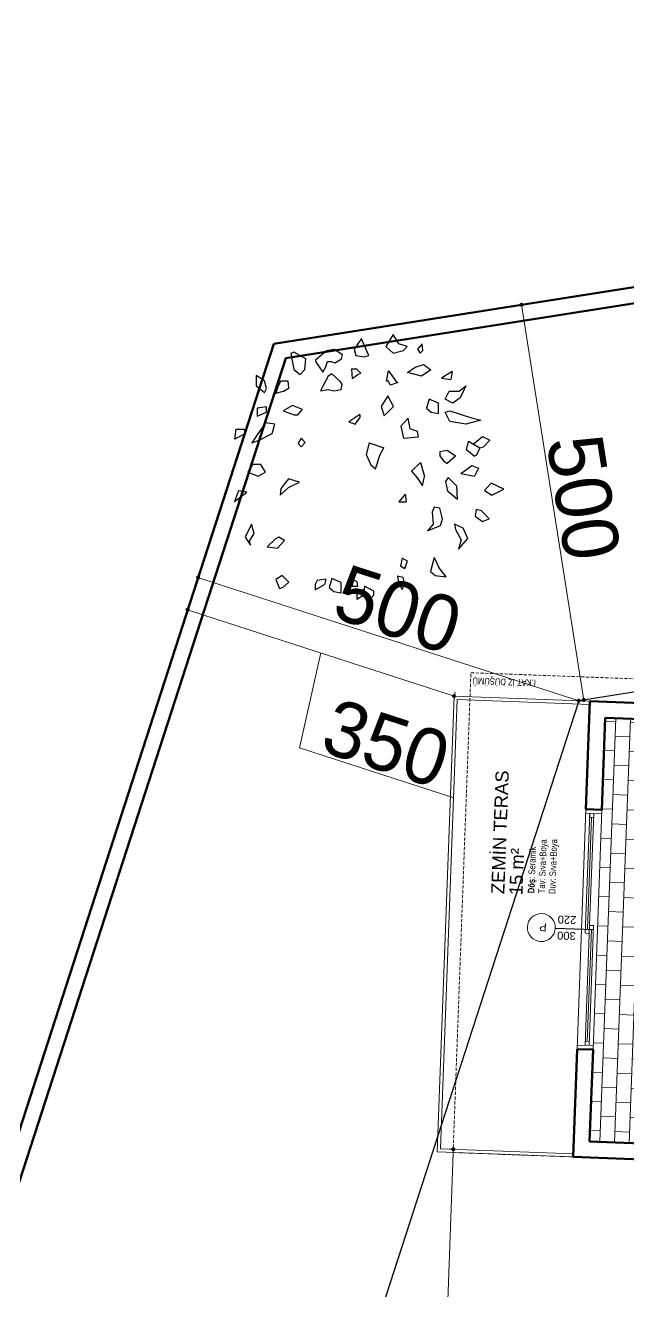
# Model space of a CAD drawing. Header units: centimetres. Extents: x 63871 to 181827, y -95930 to 42199.
# Drawn here: x 150306 to 151060, y 38460 to 40042 of the extents above; entities that cross this region are included whole.
import ezdxf

# ---------------------------------------------------------------- set-up
doc = ezdxf.new("R2010")
doc.units = ezdxf.units.CM
doc.linetypes.add('11-021_500-SatisOfisi_220512$0${ Diamond }', pattern=[12, 4, -2, 2, 2, -2])
for name, color, linetype, lineweight in [('A-AREA-IDEN', 7, 'Continuous', 9), ('A-FLOR-HRAL', 11, 'Continuous', 9), ('A-GLAZ', 151, 'Continuous', 9), ('A-WALL', 12, 'Continuous', 50), ('ARM_Pen_No__252', 8, 'Continuous', 18), ('İz DÜŞÜMÜ', 7, '11-021_500-SatisOfisi_220512$0${ Diamond }', 18), ('OLUK', 222, 'Continuous', 15), ('PARSEL SINIRI', 12, 'Continuous', 50), ('ÇEKME MESAFESİ', 5, 'Continuous', 25)]:
    doc.layers.add(name, color=color, linetype=linetype, lineweight=lineweight)
for name, color, linetype in [('Bitirme - Duvar', 7, 'Continuous'), ('CAY', 94, 'Continuous'), ('Dıış Ölçü', 140, 'Continuous')]:
    doc.layers.add(name, color=color, linetype=linetype)
doc.styles.add('Arial', font='Arial.ttf', dxfattribs={"height": 250})
doc.styles.add('MtXpl_Arial_Narrow', font='')
doc.styles.add('MtXpl_Arial_Narrow_1', font='')
doc.styles.add('OLUŞTURULMUŞ_STİL_1', font='Arial.ttf')
doc.styles.add('RomanS', font='')
doc.styles.get('MtXpl_Arial_Narrow').set_extended_font_data('Arial Narrow', bold=True)
doc.styles.get('MtXpl_Arial_Narrow_1').set_extended_font_data('Arial Narrow')
doc.styles.get('RomanS').set_extended_font_data('Stylus BT')
doc.dimstyles.new('BÖYÜK', dxfattribs={"dimtxt": 70, "dimasz": 5, "dimexe": 5, "dimexo": 5, "dimgap": 2, "dimtad": 3, "dimdec": 0, "dimzin": 0, "dimdsep": 46, "dimtxsty": 'RomanS', "dimblk": 'DOT', "dimcen": 5, "dimadec": 0, "dimazin": 0, "dimtfac": 1, "dimtdec": 0, "dimtix": 1, "dimtofl": 0, "dimtmove": 1, "dimatfit": 0, "dimldrblk": 'DOT', "dimfxl": 10, "dimfxlon": 1, "dimtolj": 1, "dimtzin": 0, "dimarcsym": 0})

# ---------------------------------------------------------------- blocks, each defined once
blk = doc.blocks.new('HRD')
at = {"layer": 'ARM_Pen_No__252'}
h = blk.add_hatch(dxfattribs=at)
h.set_pattern_fill('AR-B816', color=256, scale=0.09)
h.set_pattern_definition([(0, (-39959.2, 0), (0, 18.288), []), (90, (-39959.2, 0), (-18.288, 18.288), [18.288, -18.288])])
h.paths.add_polyline_path([(154149.6, 35592.5), (154149.6, 35503.5), (154219.6, 35503.5), (154219.6, 35483.2), (154324.6, 35483.2), (154324.6, 35692.5), (154369.6, 35692.5), (154369.6, 35927.5), (154369.6, 35927.5), (154369.6, 36097.5), (154369.6, 36177.5), (154254.6, 36177.5), (153954.6, 36177.5), (153839.6, 36177.5), (153839.6, 35897.6), (153869.6, 35897.5), (153869.6, 35882.5), (154019.6, 35882.5), (154019.6, 35872.5), (154019.6, 35833.3, -0.444416), (154030.5, 35823.5, -0.444416), (154019.6, 35813.7), (154019.6, 35773.5), (153939.6, 35773.5), (153939.6, 35692.5), (154019.6, 35692.5), (154019.6, 35687.5), (154019.6, 35633.7), (154020.6, 35632.9), (154019.6, 35631.5), (154019.6, 35592.5), (154019.6, 35582.5), (153989.6, 35582.5), (153989.6, 35577.5), (153989.6, 35497.5), (153989.6, 35437.5), (153994.6, 35437.5), (154094.6, 35437.5), (154139.6, 35437.5), (154139.6, 35592.5)])
at = {"layer": 'A-FLOR-HRAL'}
for p, q in [((154389.6, 36367.5), (153819.6, 36367.5)), ((153819.6, 36367.5), (153819.6, 36197.5)), ((154385.6, 36363.5), (153823.6, 36363.5)), ((153823.6, 36363.5), (153823.6, 36197.5)), ((154385.6, 36197.5), (154385.6, 36363.5)), ((154389.6, 36197.5), (154389.6, 36367.5))]:
    blk.add_line(p, q, dxfattribs=at)
at = {"layer": 'A-GLAZ', "ltscale": 3}
for p, q in [((153954.6, 36177.5), (153954.6, 36197.5)), ((153954.6, 36197.5), (153959.6, 36197.5)), ((154254.6, 36197.5), (153954.6, 36197.5)), ((153959.6, 36197.5), (153959.6, 36177.5)), ((154254.6, 36197.5), (154249.6, 36197.5)), ((154249.6, 36197.5), (154249.6, 36177.5)), ((154254.6, 36177.5), (154254.6, 36197.5)), ((153959.6, 36187.5), (154109.6, 36187.5)), ((153959.6, 36187.5), (153964.6, 36187.5)), ((154109.6, 36182.5), (153959.6, 36182.5)), ((153964.6, 36187.5), (153964.6, 36182.5)), ((154104.6, 36185), (153964.6, 36185)), ((154099.6, 36187.5), (154099.6, 36192.5)), ((154099.6, 36192.5), (154249.6, 36192.5)), ((154249.6, 36187.5), (154099.6, 36187.5)), ((154104.6, 36187.5), (154104.6, 36192.5)), ((154244.6, 36190), (154104.6, 36190)), ((154104.6, 36187.5), (154104.6, 36182.5)), ((154109.6, 36187.5), (154109.6, 36182.5)), ((154249.6, 36192.5), (154244.6, 36192.5)), ((154244.6, 36192.5), (154244.6, 36187.5)), ((153959.6, 36177.5), (153954.6, 36177.5)), ((154254.6, 36177.5), (153954.6, 36177.5)), ((154249.6, 36177.5), (154254.6, 36177.5))]:
    blk.add_line(p, q, dxfattribs=at)
at = {"layer": 'A-WALL', "lineweight": 53}
for p, q in [((153819.6, 35782.5), (153819.6, 36197.5)), ((153819.6, 36197.5), (153954.6, 36197.5)), ((154254.6, 36197.5), (154389.6, 36197.5)), ((154389.6, 36197.5), (154389.6, 36097.5)), ((153839.6, 36177.5), (153839.6, 35882.5)), ((153954.6, 36177.5), (153839.6, 36177.5)), ((154369.6, 36177.5), (154254.6, 36177.5)), ((154369.6, 36097.5), (154369.6, 36177.5))]:
    blk.add_line(p, q, dxfattribs=at)
at = {"layer": 'A-WALL', "lineweight": 50}
for p, q in [((153954.6, 36197.5), (153954.6, 36177.5)), ((154254.6, 36177.5), (154254.6, 36197.5))]:
    blk.add_line(p, q, dxfattribs=at)
at = {"layer": 'Bitirme - Duvar', "color": 161, "linetype": 'Continuous', "lineweight": 25}
blk.add_line((154104.6, 36230.2), (154104.6, 36182.7), dxfattribs=at)
at = {"layer": 'Bitirme - Duvar', "color": 251, "linetype": 'Continuous', "lineweight": 15}
for start, end in [(0, 180), (180, 0)]:
    blk.add_arc((154104.6, 36247.7), 17.5, start, end, dxfattribs=at)
at = {"layer": 'İz DÜŞÜMÜ'}
blk.add_lwpolyline([(153819.6, 36347.5), (154419.6, 36347.5), (154419.6, 35292.5), (154159.6, 35292.5), (154159.6, 35357.5), (153819.6, 35357.5), (153819.6, 36347.5)], dxfattribs=at)
for s, height, rotation, style, p in [('I.KAT İZ DÜŞÜMÜ', 8.316, 89.957, 'MtXpl_Arial_Narrow_1', (154413.8, 36265.8)), ('Döş', 8.32, 359.957, 'MtXpl_Arial_Narrow', (154147, 36258)), (': Seramik', 8.32, 359.957, 'MtXpl_Arial_Narrow_1', (154165, 36258)), ('Tav: Sıva+Boya', 8.316, 359.957, 'MtXpl_Arial_Narrow_1', (154147.5, 36245)), ('Duv: Sıva+Boya', 8.316, 359.957, 'MtXpl_Arial_Narrow_1', (154147, 36231.9))]:
    blk.add_text(s, height=height, rotation=rotation, dxfattribs=dict(style=style)).set_placement(p)
at = {"layer": 'A-AREA-IDEN', "width": 224.2, "attachment_point": 2, "line_spacing_factor": 0.941778, "style": 'Arial'}
for s, insert, char_height in [('ZEMİN TERAS', (154221.7, 36312), 16.469), ('15 m²', (154173.3, 36289.3), 16.47)]:
    blk.add_mtext(s, dxfattribs=dict(at, insert=insert, char_height=char_height))
at = {"layer": 'Bitirme - Duvar', "linetype": 'Continuous', "char_height": 10, "attachment_point": 7, "rotation": 90, "style": 'OLUŞTURULMUŞ_STİL_1'}
for s, insert in [('\\A1;P', (154110.2, 36241)), ('\\A1;300', (154100.6, 36204.3)), ('\\A1;220', (154120.6, 36204.3))]:
    blk.add_mtext(s, dxfattribs=dict(at, insert=insert))
blk = doc.blocks.new('_Dot')
at = {"color": 0, "linetype": 'ByBlock', "lineweight": -2}
blk.add_line((-0.5, 0), (-1, 0), dxfattribs=at)
at = {"color": 0, "linetype": 'ByBlock', "const_width": 0.5}
blk.add_lwpolyline([(-0.25, 0, 1), (0.25, 0, 1)], format="xyb", close=True, dxfattribs=at)
blk = doc.blocks.new('*D113')
at = {"layer": 'Defpoints', "color": 0, "transparency": 16777216}
for p in [(-5906.7, 23169.7), (-5906.7, 23169.7), (-5431, 23015.7)]:
    blk.add_point(p, dxfattribs=at)
at = {"layer": 'Dıış Ölçü', "color": 0, "lineweight": -2, "transparency": 16777216}
for p, q in [((-5906.7, 23169.7), (-5908.3, 23164.9)), ((-5435.8, 23017.2), (-5902, 23168.2)), ((-5431, 23015.7), (-5432.6, 23010.9))]:
    blk.add_line(p, q, dxfattribs=at)
at = {"layer": 'Dıış Ölçü', "color": 0, "lineweight": -2, "transparency": 16777216, "xscale": 5, "yscale": 5, "zscale": 5}
for p, rotation in [((-5906.7, 23169.7), 162.0571909571579), ((-5431, 23015.7), 342.0571909571579)]:
    blk.add_blockref('_Dot', p, dxfattribs=dict(at, rotation=rotation))
at = {"layer": 'Dıış Ölçü', "color": 0, "transparency": 16777216, "insert": (-5656.9, 23129.6), "char_height": 70, "attachment_point": 5, "rotation": 342.0572, "style": 'RomanS'}
blk.add_mtext('\\A1;500', dxfattribs=at)
blk = doc.blocks.new('*D114')
at = {"layer": 'Defpoints', "color": 0, "transparency": 16777216}
for p in [(-5508.8, 23509.6), (-5502.4, 23510.6), (-5431, 23015.7)]:
    blk.add_point(p, dxfattribs=at)
at = {"layer": 'Dıış Ölçü', "color": 0, "lineweight": -2, "transparency": 16777216}
for p, q in [((-5503.9, 23510.4), (-5497.4, 23511.4)), ((-5425.4, 23021.6), (-5501.6, 23505.7)), ((-5426.1, 23016.4), (-5419.7, 23017.5))]:
    blk.add_line(p, q, dxfattribs=at)
at = {"layer": 'Dıış Ölçü', "color": 0, "lineweight": -2, "transparency": 16777216, "xscale": 5, "yscale": 5, "zscale": 5}
for p, rotation in [((-5502.4, 23510.6), 98.94732284936295), ((-5424.6, 23016.7), 278.9473228493629)]:
    blk.add_blockref('_Dot', p, dxfattribs=dict(at, rotation=rotation))
at = {"layer": 'Dıış Ölçü', "color": 0, "transparency": 16777216, "insert": (-5425.2, 23269.7), "char_height": 70, "attachment_point": 5, "rotation": 278.9473, "style": 'RomanS'}
blk.add_mtext('\\A1;500', dxfattribs=at)
blk = doc.blocks.new('*D256')
at = {"layer": 'Defpoints', "color": 0, "transparency": 16777216}
for p in [(-5587.7, 22455.2), (-5587.7, 22455.2), (-5610, 21855.2)]:
    blk.add_point(p, dxfattribs=at)
at = {"layer": 'Dıış Ölçü', "color": 0, "lineweight": -2, "transparency": 16777216}
for p, q in [((-5609.8, 21860.2), (-5587.9, 22450.2)), ((-5587.7, 22455.2), (-5592.7, 22455.4)), ((-5610, 21855.2), (-5615, 21855.3))]:
    blk.add_line(p, q, dxfattribs=at)
at = {"layer": 'Dıış Ölçü', "color": 0, "lineweight": -2, "transparency": 16777216, "xscale": 5, "yscale": 5, "zscale": 5}
for p, rotation in [((-5587.7, 22455.2), 87.87319319481436), ((-5610, 21855.2), 267.8731931948143)]:
    blk.add_blockref('_Dot', p, dxfattribs=dict(at, rotation=rotation))
at = {"layer": 'Dıış Ölçü', "color": 0, "transparency": 16777216, "insert": (-5637.4, 22156.6), "char_height": 70, "attachment_point": 5, "rotation": 87.8732, "style": 'RomanS'}
blk.add_mtext('\\A1;600', dxfattribs=at)
blk = doc.blocks.new('*D290')
at = {"layer": 'Defpoints', "color": 0, "transparency": 16777216}
for p in [(-5919.8, 23129.4), (-5919.8, 23129.4), (-5586.8, 23021.5)]:
    blk.add_point(p, dxfattribs=at)
at = {"layer": 'Dıış Ölçü', "color": 0, "lineweight": -2, "transparency": 16777216}
for p, q in [((-5919.8, 23129.4), (-5918.2, 23134.1)), ((-5591.6, 23023.1), (-5915, 23127.8)), ((-5753.3, 23075.5), (-5780, 22956.7)), ((-5586.8, 23021.5), (-5585.3, 23026.3)), ((-5780, 22956.7), (-5587.1, 22894.2))]:
    blk.add_line(p, q, dxfattribs=at)
at = {"layer": 'Dıış Ölçü', "color": 0, "lineweight": -2, "transparency": 16777216, "xscale": 5, "yscale": 5, "zscale": 5}
for p, rotation in [((-5919.8, 23129.4), 162.0571909571584), ((-5586.8, 23021.5), 342.0571909571584)]:
    blk.add_blockref('_Dot', p, dxfattribs=dict(at, rotation=rotation))
at = {"layer": 'Dıış Ölçü', "color": 0, "transparency": 16777216, "insert": (-5671.6, 22962.3), "char_height": 70, "attachment_point": 5, "rotation": 342.0572, "style": 'RomanS'}
blk.add_mtext('\\A1;350', dxfattribs=at)
blk = doc.blocks.new('A$C5AA32782')
at = {"layer": 'CAY'}
for p, q in [((452.9, 931.4, 0), (426.3, 893.8, 0)), ((456.2, 922, 0), (452.9, 931.4, 0)), ((479.5, 870.3, 0), (456.2, 922, 0)), ((566, 945.5, 0), (539.4, 903.2, 0)), ((585.9, 912.6, 0), (566, 945.5, 0)), ((615.9, 903.2, 0), (585.9, 912.6, 0)), ((669.1, 912.6, 0), (652.5, 893.8, 0)), ((672.4, 889.1, 0), (669.1, 912.6, 0)), ((211.1, 882.5, 0), (201.2, 877.8, 0)), ((201.2, 877.8, 0), (211.1, 821.4, 0)), ((254.4, 859, 0), (211.1, 882.5, 0)), ((251, 821.4, 0), (254.4, 859, 0)), ((328.5, 887.1, 0), (288.5, 854.2, 0)), ((355.1, 891.8, 0), (328.5, 887.1, 0)), ((385, 873, 0), (355.1, 891.8, 0)), ((358.4, 844.8, 0), (381.7, 858.9, 0)), ((381.7, 858.9, 0), (385, 873, 0)), ((426.3, 893.8, 0), (432.9, 870.3, 0)), ((432.9, 870.3, 0), (462.9, 865.6, 0)), ((462.9, 865.6, 0), (479.5, 870.3, 0)), ((539.4, 903.2, 0), (566, 879.7, 0)), ((566, 879.7, 0), (602.6, 889.1, 0)), ((602.6, 889.1, 0), (615.9, 903.2, 0)), ((652.5, 893.8, 0), (662.4, 879.7, 0)), ((662.4, 879.7, 0), (672.4, 889.1, 0)), ((211.1, 821.4, 0), (234.4, 802.6, 0)), ((234.4, 802.6, 0), (251, 821.4, 0)), ((288.5, 854.2, 0), (288.5, 849.5, 0)), ((288.5, 849.5, 0), (315.2, 811.9, 0)), ((315.2, 811.9, 0), (325.1, 830.7, 0)), ((325.1, 830.7, 0), (331.8, 849.5, 0)), ((331.8, 849.5, 0), (345.1, 849.5, 0)), ((345.1, 849.5, 0), (358.4, 844.8, 0)), ((436.8, 821.9, 0), (416.8, 821.9, 0)), ((416.8, 821.9, 0), (420.1, 789, 0)), ((450.1, 807.8, 0), (436.8, 821.9, 0)), ((542.4, 778.7, 0), (549.1, 816.3, 0)), ((549.1, 816.3, 0), (575.7, 778.7, 0)), ((617.8, 810.6, 0), (644.5, 829.4, 0)), ((644.5, 829.4, 0), (674.4, 838.7, 0)), ((701, 820, 0), (667.7, 796.5, 0)), ((674.4, 838.7, 0), (701, 820, 0)), ((776.2, 813.8, 0), (739, 790.4, 0)), ((776.2, 813.8, 0), (772.2, 785.7, 0)), ((107, 781, 0), (77, 799.8, 0)), ((77, 799.8, 0), (77, 762.2, 0)), ((113.6, 752.8, 0), (107, 781, 0)), ((163.9, 778.9, 0), (152.9, 755.4, 0)), ((191.6, 778.9, 0), (163.9, 778.9, 0)), ((194, 755.2, 0), (191.6, 778.9, 0)), ((333.7, 796.5, 0), (313.8, 759, 0)), ((347, 805.9, 0), (333.7, 796.5, 0)), ((377, 777.7, 0), (347, 805.9, 0)), ((383.6, 768.3, 0), (377, 777.7, 0)), ((420.1, 789, 0), (440.1, 803.1, 0)), ((440.1, 803.1, 0), (450.1, 807.8, 0)), ((549.1, 778.7, 0), (542.4, 778.7, 0)), ((555.7, 764.6, 0), (549.1, 778.7, 0)), ((582.4, 774, 0), (555.7, 764.6, 0)), ((575.7, 778.7, 0), (582.4, 774, 0)), ((667.7, 796.5, 0), (617.8, 810.6, 0)), ((739, 790.4, 0), (772.2, 785.7, 0)), ((77, 762.2, 0), (107, 738.7, 0)), ((107, 738.7, 0), (113.6, 752.8, 0)), ((152.9, 755.4, 0), (147.3, 735.9, 0)), ((147.3, 735.9, 0), (175, 743.7, 0)), ((175, 743.7, 0), (194.4, 755.4, 0)), ((313.8, 759, 0), (307.1, 744.9, 0)), ((307.1, 744.9, 0), (333.7, 749.6, 0)), ((333.7, 749.6, 0), (353.7, 744.9, 0)), ((353.7, 744.9, 0), (380.3, 749.6, 0)), ((380.3, 749.6, 0), (383.6, 768.3, 0)), ((547, 726.4, 0), (523.7, 688.8, 0)), ((566.9, 688.8, 0), (547, 726.4, 0)), ((752.3, 715.2, 0), (765.6, 743.4, 0)), ((765.6, 743.4, 0), (802.2, 743.4, 0)), ((802.2, 743.4, 0), (825.4, 762.2, 0)), ((825.4, 762.2, 0), (805.5, 719.9, 0)), ((113.6, 687.1, 0), (80.3, 682.4, 0)), ((80.3, 682.4, 0), (80.3, 654.2, 0)), ((113.6, 668.3, 0), (113.6, 687.1, 0)), ((206.1, 691.9, 0), (172.9, 673.1, 0)), ((242.7, 677.8, 0), (206.1, 691.9, 0)), ((523.7, 688.8, 0), (533.7, 655.9, 0)), ((533.7, 655.9, 0), (566.9, 688.8, 0)), ((695, 715.3, 0), (685, 682.5, 0)), ((685, 682.5, 0), (701.6, 668.4, 0)), ((728.2, 701.2, 0), (695, 715.3, 0)), ((728.2, 663.7, 0), (728.2, 701.2, 0)), ((778.9, 701.1, 0), (752.3, 715.2, 0)), ((805.5, 719.9, 0), (778.9, 701.1, 0)), ((80.3, 654.2, 0), (113.6, 668.3, 0)), ((172.9, 673.1, 0), (212.8, 659, 0)), ((212.8, 659, 0), (226.1, 659, 0)), ((226.1, 659, 0), (242.7, 677.8, 0)), ((447.5, 660.3, 0), (407.6, 634.6, 0)), ((407.6, 634.6, 0), (430.9, 625.3, 0)), ((430.9, 625.3, 0), (447.5, 648.7, 0)), ((447.5, 660.3, 0), (447.5, 648.7, 0)), ((619.8, 646.7, 0), (593.2, 618.5, 0)), ((626.5, 609.1, 0), (619.8, 646.7, 0)), ((701.6, 668.4, 0), (728.2, 663.7, 0)), ((752.3, 668.3, 0), (768.9, 673, 0)), ((768.9, 635.4, 0), (752.3, 668.3, 0)), ((768.9, 673, 0), (842.1, 649.5, 0)), ((825.4, 626, 0), (768.9, 635.4, 0)), ((878.7, 640.1, 0), (825.4, 626, 0)), ((842.1, 649.5, 0), (878.7, 640.1, 0)), ((0.4, 572.3, 0), (5.9, 607.5, 0)), ((36.4, 591.8, 0), (0.4, 572.3, 0)), ((5.9, 607.5, 0), (33.6, 607.5, 0)), ((33.6, 607.5, 0), (36.4, 591.8, 0)), ((80.9, 587.7, 0), (60.9, 559.5, 0)), ((110.8, 630, 0), (80.9, 587.7, 0)), ((87.6, 568.9, 0), (134.1, 592.4, 0)), ((144.1, 625.3, 0), (110.8, 630, 0)), ((134.1, 592.4, 0), (144.1, 625.3, 0)), ((593.2, 618.5, 0), (603.2, 576.2, 0)), ((653.1, 599.7, 0), (626.5, 609.1, 0)), ((656.4, 580.9, 0), (653.1, 599.7, 0)), ((60.9, 559.5, 0), (87.6, 568.9, 0)), ((238.2, 576, 0), (227.1, 556.4, 0)), ((227.1, 556.4, 0), (238.2, 544.7, 0)), ((252.1, 560.3, 0), (238.2, 576, 0)), ((238.2, 544.7, 0), (252.1, 560.3, 0)), ((480.7, 559.5, 0), (469.6, 517.6, 0)), ((480.7, 559.5, 0), (532.8, 541.1, 0)), ((603.2, 576.2, 0), (656.4, 580.9, 0)), ((827.9, 533.9, 0), (835.1, 563.5, 0)), ((875, 540, 0), (835.1, 563.5, 0)), ((851.7, 554.1, 0), (885, 582.3, 0)), ((873.9, 540.7, 0), (888.3, 544.7, 0)), ((885, 582.3, 0), (911.6, 568.2, 0)), ((911.6, 568.2, 0), (888.3, 544.7, 0)), ((469.6, 517.6, 0), (486.2, 480, 0)), ((502.9, 465.9, 0), (519.5, 517.6, 0)), ((519.5, 517.6, 0), (532.8, 541.1, 0)), ((758.9, 532, 0), (732.3, 527.3, 0)), ((732.3, 527.3, 0), (732.3, 513.2, 0)), ((732.3, 513.2, 0), (745.6, 494.4, 0)), ((788.5, 511.1, 0), (758.9, 532, 0)), ((788.5, 511.1, 0), (758.9, 485, 0)), ((855.1, 511.8, 0), (827.9, 533.9, 0)), ((855.1, 511.8, 0), (865, 516.5, 0)), ((865, 516.5, 0), (875, 540, 0)), ((63.9, 482, 0), (47.2, 453.8, 0)), ((47.2, 453.8, 0), (83.8, 439.7, 0)), ((93.8, 482, 0), (63.9, 482, 0)), ((83.8, 439.7, 0), (110.4, 453.8, 0)), ((110.4, 453.8, 0), (93.8, 482, 0)), ((486.2, 480, 0), (502.9, 465.9, 0)), ((664, 488.3, 0), (631.4, 457.6, 0)), ((631.4, 457.6, 0), (651.4, 434.1, 0)), ((664, 488.3, 0), (678, 438.8, 0)), ((745.6, 494.4, 0), (758.9, 485, 0)), ((807.7, 450.2, 0), (846.9, 477.9, 0)), ((846.9, 477.9, 0), (870.2, 468.5, 0)), ((870.2, 468.5, 0), (856.9, 440.3, 0)), ((192.8, 430.8, 0), (165.1, 395.5, 0)), ((231.6, 419, 0), (192.8, 430.8, 0)), ((192.8, 399.5, 0), (231.6, 419, 0)), ((651.4, 434.1, 0), (671.4, 405.9, 0)), ((671.4, 405.9, 0), (678, 438.8, 0)), ((762.3, 435, 0), (752.8, 421.6, 0)), ((752.8, 421.6, 0), (759.9, 388.1, 0)), ((793.1, 404.9, 0), (762.3, 435, 0)), ((807.7, 450.2, 0), (856.9, 440.3, 0)), ((915.7, 415.1, 0), (891.6, 389.5, 0)), ((961, 393.8, 0), (915.7, 415.1, 0)), ((13.3, 387.6, 0), (0, 350, 0)), ((0, 350, 0), (43.2, 382.9, 0)), ((43.2, 382.9, 0), (13.3, 387.6, 0)), ((162.3, 372.1, 0), (192.8, 399.5, 0)), ((165.1, 395.5, 0), (162.3, 372.1, 0)), ((609.3, 376.3, 0), (585.9, 348.8, 0)), ((609.3, 376.3, 0), (612.6, 348.8, 0)), ((759.9, 388.1, 0), (795.4, 358, 0)), ((795.4, 358, 0), (793.1, 404.9, 0)), ((891.6, 389.5, 0), (918.8, 372.4, 0)), ((918.8, 372.4, 0), (961, 393.8, 0)), ((585.9, 348.8, 0), (612.6, 348.8, 0)), ((712.3, 330, 0), (705.7, 311.2, 0)), ((732.3, 325.3, 0), (712.3, 330, 0)), ((742.3, 287.7, 0), (732.3, 325.3, 0)), ((862, 320.6, 0), (858.7, 297.1, 0)), ((882, 315.9, 0), (862, 320.6, 0)), ((705.7, 311.2, 0), (709, 268.9, 0)), ((735.6, 264.2, 0), (742.3, 287.7, 0)), ((858.7, 297.1, 0), (885.3, 278.3, 0)), ((908.6, 287.7, 0), (882, 315.9, 0)), ((885.3, 278.3, 0), (908.6, 287.7, 0)), ((60.4, 268.9, 0), (37.1, 221.9, 0)), ((53.7, 207.8, 0), (70.4, 236, 0)), ((70.4, 236, 0), (60.4, 268.9, 0)), ((709, 268.9, 0), (689.1, 245.4, 0)), ((689.1, 245.4, 0), (735.6, 264.2, 0)), ((815.5, 254.8, 0), (785.5, 268.9, 0)), ((785.5, 268.9, 0), (788.8, 250.1, 0)), ((788.8, 250.1, 0), (808.8, 212.5, 0)), ((788.8, 250.1, 0), (808.8, 212.5, 0)), ((832.1, 217.2, 0), (815.5, 254.8, 0)), ((37.1, 221.9, 0), (57.1, 193.7, 0)), ((57.1, 193.7, 0), (53.7, 207.8, 0)), ((144.4, 214.7, 0), (116.7, 187.3, 0)), ((116.7, 187.3, 0), (152.8, 183.4, 0)), ((158.3, 222.5, 0), (144.4, 214.7, 0)), ((152.8, 183.4, 0), (177.7, 210.8, 0)), ((177.7, 210.8, 0), (158.3, 222.5, 0)), ((798.8, 179.6, 0), (832.1, 217.2, 0)), ((808.8, 212.5, 0), (798.8, 179.6, 0)), ((598.8, 147.3, 0), (591.7, 120.5, 0)), ((617.8, 137.2, 0), (598.8, 147.3, 0)), ((608.3, 110.5, 0), (617.8, 137.2, 0)), ((711.9, 149.9, 0), (699, 99.8, 0)), ((711.9, 149.9, 0), (729, 113.9, 0)), ((591.7, 120.5, 0), (608.3, 110.5, 0)), ((699, 99.8, 0), (715.7, 85.7, 0)), ((755.6, 81, 0), (729, 113.9, 0)), ((170.2, 85.7, 0), (146.9, 71.6, 0)), ((146.9, 71.6, 0), (160.2, 38.7, 0)), ((193.4, 62.2, 0), (170.2, 85.7, 0)), ((173.5, 43.4, 0), (193.4, 62.2, 0)), ((294.7, 67.6, 0), (288.1, 53.5, 0)), ((288.1, 53.5, 0), (288.1, 34.7, 0)), ((288.1, 34.7, 0), (321.3, 53.5, 0)), ((325.8, 72.5, 0), (294.7, 67.6, 0)), ((325.8, 72.5, 0), (321.3, 53.5, 0)), ((347.3, 75.1, 0), (337.3, 42.2, 0)), ((380.6, 61, 0), (347.3, 75.1, 0)), ((380.6, 23.4, 0), (380.6, 61, 0)), ((424.6, 70.4, 0), (418.1, 47.4, 0)), ((418.1, 47.4, 0), (440.3, 47.4, 0)), ((424.6, 70.4, 0), (437.5, 63.1, 0)), ((440.3, 47.4, 0), (437.5, 63.1, 0)), ((463.9, 47.9, 0), (460.6, 10.4, 0)), ((497.2, 29.2, 0), (463.9, 47.9, 0)), ((601.4, 77.9, 0), (581.4, 82.6, 0)), ((581.4, 82.6, 0), (584.8, 59.1, 0)), ((584.8, 59.1, 0), (598.1, 35.6, 0)), ((598.1, 35.6, 0), (608, 54.4, 0)), ((608, 54.4, 0), (601.4, 77.9, 0)), ((715.7, 85.7, 0), (755.6, 81, 0)), ((160.2, 38.7, 0), (173.5, 43.4, 0)), ((337.3, 42.2, 0), (354, 28.1, 0)), ((354, 28.1, 0), (380.6, 23.4, 0)), ((462.9, 36.2, 0), (435.8, 23.5, 0)), ((435.8, 23.5, 0), (435.8, 0, 0)), ((461.1, 15.9, 0), (435.8, 0, 0)), ((460.6, 10.4, 0), (483.9, 1, 0)), ((483.9, 1, 0), (497.2, 15.1, 0)), ((497.2, 15.1, 0), (497.2, 29.2, 0))]:
    blk.add_line(p, q, dxfattribs=at)
blk = doc.blocks.new('yerleşim planı')
at = {"layer": 'PARSEL SINIRI'}
for points in [[(-2890.6, 23686.9), (-3284.2, 23859.8), (-5812.1, 23461.8)], [(-2897.1, 23667.9), (-3286.8, 23839.2), (-5796.9, 23444), (-6139.2, 22386.9)], [(-5812.1, 23461.8), (-6158.2, 22393)]]:
    blk.add_lwpolyline(points, dxfattribs=at)
at = {"layer": 'ÇEKME MESAFESİ'}
blk.add_lwpolyline([(-40.8, 5105.4), (273.3, 12259), (441.1, 16103.9), (540.6, 18375.8), (609, 19935.4), (690.2, 21784.8), (634.2, 21857.2), (-544.7, 22109.6), (-620.1, 22142.8), (-3351.2, 23343.1), (-5431, 23015.7), (-6402.4, 20015.9), (-7155.9, 17689.8), (-7622.6, 16249.1), (-8469.2, 13634.5), (-9179.7, 11507.4), (-10271.3, 8561.4)], dxfattribs=at)
at = {"rotation": 87.87318926064289}
blk.add_blockref('HRD', (25026, -132611.4), dxfattribs=at)
at = {"layer": 'CAY', "xscale": 0.3501001178103892, "yscale": 0.3501001178103892, "zscale": 0.3501001178103892}
blk.add_blockref('A$C5AA32782', (-5861.1, 23142.3, 0), dxfattribs=at)
at = {"layer": 'Dıış Ölçü'}
for p1, p2, distance, picture, middle in [((-5431, 23015.7), (-5508.8, 23509.6), -6.5, '*D114', (-5425.2, 23269.7)), ((-5431, 23015.7), (-5906.7, 23169.7), 0, '*D113', (-5656.9, 23129.6)), ((-5610, 21855.2), (-5587.7, 22455.2), 0, '*D256', (-5637.4, 22156.6))]:
    dim = blk.add_aligned_dim(p1=p1, p2=p2, distance=distance, dimstyle='BÖYÜK', dxfattribs=at)
    dim.commit()
    dim.dimension.update_dxf_attribs({"geometry": picture, "text_midpoint": middle})
dim = blk.add_linear_dim(base=(-5919.8, 23129.4), p1=(-5586.8, 23021.5), p2=(-5919.8, 23129.4), angle=162.0572, dimstyle='BÖYÜK', dxfattribs=at)
dim.commit()
dim.dimension.update_dxf_attribs({"geometry": '*D290', "text_midpoint": (-5778.1, 22956.1), "dimtype": 161})

msp = doc.modelspace()

# ---------------------------------------------------------------- block references
at = {"layer": 'OLUK'}
msp.add_blockref('yerleşim planı', (156428.8, 16182.6), dxfattribs=at)

doc.saveas('drawing.dxf')
